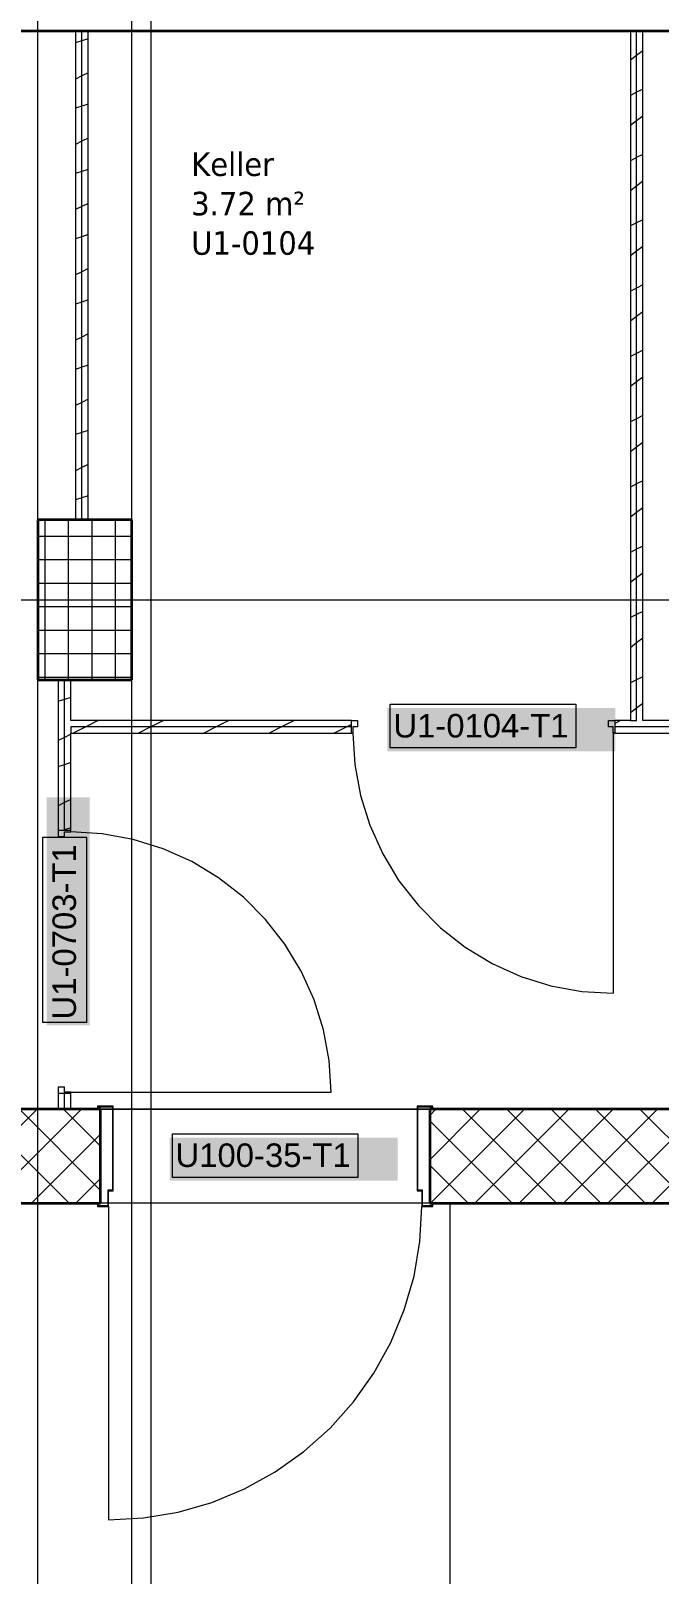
# Model space of a CAD drawing. Extents: x -882 to 613, y -179 to 707.
# Drawn here: x 134.7 to 174.8, y 298 to 396.5 of the extents above; entities that cross this region are included whole.
import ezdxf
from ezdxf.lldxf.tags import DXFTag

# ---------------------------------------------------------------- set-up
doc = ezdxf.new("R2010")
doc.units = 0
doc.layers.get('0').update_dxf_attribs({"lineweight": 13})
for name, color, linetype, lineweight in [('A-AREA-____-IDEN', 7, 'Continuous', 5), ('A-DOOR-____-IDEN', 7, 'Continuous', 5), ('A-DOOR-____-OTLN', 7, 'Continuous', 9), ('A-DOOR-FRAM-MCUT', 7, 'Continuous', 9), ('A-DOOR-OPNG-OTLN', 7, 'Continuous', 9), ('A-FLOR-____-OTLN', 7, 'Continuous', 9), ('A-FLOR-____-OVHD', 7, 'Strichpunkt - Fein', 9), ('A-WALL-____-MCUT', 7, 'Continuous', 35), ('A-WALL-____-PATT', 7, 'Continuous', 35), ('A-WALL-FNSH-MCUT', 7, 'Continuous', 35), ('S-COLS-____-MCUT', 7, 'Continuous', 35), ('S-COLS-____-OTLN', 7, 'Continuous', 9), ('S-GRID-____-OTLN', 7, 'Continuous', 5)]:
    doc.layers.add(name, color=color, linetype=linetype, lineweight=lineweight)
doc.styles.get("Standard").update_dxf_attribs({"font": 'arial.ttf'})
tags = doc.linetypes.add('_Rasterlinie_', pattern=[0.375, 0.2, -0.05, 0.075, -0.05]).pattern_tags.tags
tags[10:11] = [DXFTag(74, 4), DXFTag(75, 0), DXFTag(340, '0'), DXFTag(46, 1.0), DXFTag(50, 0.0), DXFTag(44, 0.0), DXFTag(45, 0.0)]
tags[8:9] = [DXFTag(74, 4), DXFTag(75, 0), DXFTag(340, '0'), DXFTag(46, 1.0), DXFTag(50, 0.0), DXFTag(44, 0.0), DXFTag(45, 0.0)]
tags[6:7] = [DXFTag(74, 4), DXFTag(75, 0), DXFTag(340, '0'), DXFTag(46, 1.0), DXFTag(50, 0.0), DXFTag(44, 0.0), DXFTag(45, 0.0)]
tags[4:5] = [DXFTag(74, 4), DXFTag(75, 0), DXFTag(340, '0'), DXFTag(46, 1.0), DXFTag(50, 0.0), DXFTag(44, 0.0), DXFTag(45, 0.0)]
tags = doc.linetypes.add('Grundrissdarstellung Sturz', pattern=[0.25, 0.15, -0.05, 0, -0.05]).pattern_tags.tags
tags[10:11] = [DXFTag(74, 4), DXFTag(75, 0), DXFTag(340, '0'), DXFTag(46, 1.0), DXFTag(50, 0.0), DXFTag(44, 0.0), DXFTag(45, 0.0)]
tags[8:9] = [DXFTag(74, 4), DXFTag(75, 0), DXFTag(340, '0'), DXFTag(46, 1.0), DXFTag(50, 0.0), DXFTag(44, 0.0), DXFTag(45, 0.0)]
tags[6:7] = [DXFTag(74, 4), DXFTag(75, 0), DXFTag(340, '0'), DXFTag(46, 1.0), DXFTag(50, 0.0), DXFTag(44, 0.0), DXFTag(45, 0.0)]
tags[4:5] = [DXFTag(74, 4), DXFTag(75, 0), DXFTag(340, '0'), DXFTag(46, 1.0), DXFTag(50, 0.0), DXFTag(44, 0.0), DXFTag(45, 0.0)]
tags = doc.linetypes.add('Strichpunkt - Fein', pattern=[0.2, 0.1, -0.05, 0, -0.05]).pattern_tags.tags
tags[10:11] = [DXFTag(74, 4), DXFTag(75, 0), DXFTag(340, '0'), DXFTag(46, 1.0), DXFTag(50, 0.0), DXFTag(44, 0.0), DXFTag(45, 0.0)]
tags[8:9] = [DXFTag(74, 4), DXFTag(75, 0), DXFTag(340, '0'), DXFTag(46, 1.0), DXFTag(50, 0.0), DXFTag(44, 0.0), DXFTag(45, 0.0)]
tags[6:7] = [DXFTag(74, 4), DXFTag(75, 0), DXFTag(340, '0'), DXFTag(46, 1.0), DXFTag(50, 0.0), DXFTag(44, 0.0), DXFTag(45, 0.0)]
tags[4:5] = [DXFTag(74, 4), DXFTag(75, 0), DXFTag(340, '0'), DXFTag(46, 1.0), DXFTag(50, 0.0), DXFTag(44, 0.0), DXFTag(45, 0.0)]

# ---------------------------------------------------------------- blocks, each defined once
blk = doc.blocks.new('Referenz-A0UJ2IESXE', base_point=(-902.382, -164.149))
at = {"layer": 'A-DOOR-____-IDEN', "color": 0, "linetype": 'Continuous', "ltscale": 0.13}
for p, q in [((157.667, 353.528), (169.507, 353.528)), ((157.667, 350.748), (157.667, 353.528)), ((169.507, 353.528), (169.507, 350.748)), ((169.507, 350.748), (157.667, 350.748)), ((135.497, 333.218), (135.497, 345.058)), ((135.497, 345.058), (138.277, 345.058)), ((138.277, 345.058), (138.277, 333.218)), ((138.277, 333.218), (135.497, 333.218)), ((143.767, 326.128), (155.607, 326.128)), ((143.767, 323.348), (143.767, 326.128)), ((155.607, 326.128), (155.607, 323.348)), ((155.607, 323.348), (143.767, 323.348))]:
    blk.add_line(p, q, dxfattribs=at)
at = {"layer": 'A-DOOR-____-IDEN', "color": 7, "linetype": 'Continuous', "ltscale": 0.13, "true_color": 0xffffff}
for points in [[(157.492, 350.526), (172.031, 350.526), (157.492, 353.285)], [(172.031, 350.526), (157.492, 353.285), (172.031, 353.285)], [(135.74, 333.043), (138.499, 333.043), (135.74, 347.582)], [(138.499, 333.043), (135.74, 347.582), (138.499, 347.582)], [(143.592, 323.126), (158.131, 323.126), (143.592, 325.885)], [(158.131, 323.126), (143.592, 325.885), (158.131, 325.885)]]:
    blk.add_solid(points, dxfattribs=at)
at = {"layer": 'A-DOOR-____-OTLN', "color": 0, "linetype": 'Grundrissdarstellung Sturz', "ltscale": 0.13}
for p, q in [((160.188, 327.692), (139.188, 327.692)), ((160.188, 321.692), (139.188, 321.692))]:
    blk.add_line(p, q, dxfattribs=at)
at = {"layer": 'A-DOOR-FRAM-MCUT', "color": 0, "linetype": 'Continuous', "ltscale": 0.13}
for p, q in [((155.188, 352.492), (155.588, 352.492)), ((155.588, 352.492), (155.588, 352.092)), ((171.588, 352.492), (171.988, 352.492)), ((171.588, 352.092), (171.588, 352.492)), ((155.288, 351.692), (155.188, 351.692)), ((155.288, 352.092), (155.288, 351.692)), ((155.588, 352.092), (155.288, 352.092)), ((171.888, 352.092), (171.588, 352.092)), ((171.888, 351.692), (171.888, 352.092)), ((171.988, 351.692), (171.888, 351.692)), ((136.488, 345.492), (136.488, 345.092)), ((136.488, 345.092), (136.888, 345.092)), ((136.888, 345.092), (136.888, 345.392)), ((136.888, 345.392), (137.288, 345.392)), ((137.288, 345.392), (137.288, 345.492)), ((136.888, 329.092), (136.488, 329.092)), ((136.488, 329.092), (136.488, 328.692)), ((136.888, 328.792), (136.888, 329.092)), ((137.288, 328.792), (136.888, 328.792)), ((137.288, 328.692), (137.288, 328.792)), ((139.988, 327.892), (138.988, 327.892)), ((138.988, 327.892), (138.988, 327.692)), ((139.988, 322.492), (139.988, 327.892)), ((160.388, 327.892), (159.388, 327.892)), ((159.388, 327.892), (159.388, 322.492)), ((160.388, 327.692), (160.388, 327.892)), ((139.028, 327.692), (139.028, 327.852)), ((139.028, 327.852), (139.948, 327.852)), ((139.948, 327.852), (139.948, 322.532)), ((159.428, 322.532), (159.428, 327.852)), ((159.428, 327.852), (160.348, 327.852)), ((160.348, 327.852), (160.348, 327.692)), ((139.948, 322.532), (139.648, 322.532)), ((139.648, 322.532), (139.648, 321.532)), ((139.688, 321.492), (139.688, 322.492)), ((139.688, 322.492), (139.988, 322.492)), ((159.388, 322.492), (159.688, 322.492)), ((159.728, 322.532), (159.428, 322.532)), ((159.688, 322.492), (159.688, 321.492)), ((159.728, 321.532), (159.728, 322.532)), ((138.988, 321.692), (138.988, 321.492)), ((138.988, 321.492), (139.688, 321.492)), ((139.028, 321.532), (139.028, 321.692)), ((139.648, 321.532), (139.028, 321.532)), ((159.688, 321.492), (160.388, 321.492)), ((160.348, 321.532), (159.728, 321.532)), ((160.348, 321.692), (160.348, 321.532)), ((160.388, 321.492), (160.388, 321.692))]:
    blk.add_line(p, q, dxfattribs=at)
at = {"layer": 'A-DOOR-OPNG-OTLN', "color": 0, "linetype": 'Continuous', "ltscale": 0.13}
for p, q in [((155.288, 351.692), (155.409, 349.691)), ((171.888, 351.692), (171.888, 335.092)), ((155.409, 349.691), (155.77, 347.719)), ((155.77, 347.719), (156.366, 345.806)), ((156.366, 345.806), (157.189, 343.978)), ((139.289, 345.271), (137.288, 345.392)), ((141.26, 344.91), (139.289, 345.271)), ((143.174, 344.313), (141.26, 344.91)), ((145.002, 343.491), (143.174, 344.313)), ((157.189, 343.978), (158.226, 342.262)), ((146.718, 342.454), (145.002, 343.491)), ((148.296, 341.217), (146.718, 342.454)), ((158.226, 342.262), (159.462, 340.684)), ((149.713, 339.8), (148.296, 341.217)), ((159.462, 340.684), (160.88, 339.267)), ((150.949, 338.222), (149.713, 339.8)), ((160.88, 339.267), (162.458, 338.03)), ((151.986, 336.506), (150.949, 338.222)), ((162.458, 338.03), (164.173, 336.993)), ((164.173, 336.993), (166.001, 336.171)), ((152.809, 334.678), (151.986, 336.506)), ((166.001, 336.171), (167.915, 335.574)), ((167.915, 335.574), (169.887, 335.213)), ((169.887, 335.213), (171.888, 335.092)), ((153.405, 332.765), (152.809, 334.678)), ((153.767, 330.793), (153.405, 332.765)), ((153.888, 328.792), (153.767, 330.793)), ((137.288, 328.792), (153.888, 328.792)), ((139.688, 321.492), (139.688, 301.492)), ((159.562, 319.253), (159.688, 321.492)), ((159.186, 317.042), (159.562, 319.253)), ((158.565, 314.886), (159.186, 317.042)), ((157.707, 312.814), (158.565, 314.886)), ((156.622, 310.851), (157.707, 312.814)), ((155.324, 309.022), (156.622, 310.851)), ((153.83, 307.35), (155.324, 309.022)), ((152.157, 305.855), (153.83, 307.35)), ((150.328, 304.558), (152.157, 305.855)), ((148.365, 303.473), (150.328, 304.558)), ((146.293, 302.614), (148.365, 303.473)), ((144.138, 301.993), (146.293, 302.614)), ((139.688, 301.492), (141.927, 301.618)), ((141.927, 301.618), (144.138, 301.993))]:
    blk.add_line(p, q, dxfattribs=at)
at = {"layer": 'A-FLOR-____-OTLN', "color": 0, "linetype": 'Continuous', "ltscale": 0.13}
for p, q in [((139.188, 327.692), (139.948, 327.692)), ((139.986, 327.692), (159.389, 327.692)), ((159.428, 327.692), (160.188, 327.692)), ((139.648, 321.692), (139.188, 321.692)), ((159.688, 321.692), (139.688, 321.692)), ((160.188, 321.692), (159.728, 321.692)), ((161.488, 293.692), (161.488, 321.692))]:
    blk.add_line(p, q, dxfattribs=at)
at = {"layer": 'A-FLOR-____-OVHD', "color": 0, "linetype": 'Strichpunkt - Fein', "ltscale": 0.13}
for p, q in [((141.188, 85.942), (141.188, 421.392)), ((141.188, 327.692), (141.188, 421.392)), ((142.388, 402.492), (142.388, -77.608)), ((141.188, 293.692), (141.188, 321.692))]:
    blk.add_line(p, q, dxfattribs=at)
at = {"layer": 'A-WALL-____-MCUT', "color": 0, "linetype": 'Continuous', "ltscale": 0.35}
for p, q in [((111.488, 396.492), (243.788, 396.492)), ((139.188, 327.692), (111.488, 327.692)), ((139.188, 321.692), (139.188, 327.692)), ((243.788, 327.692), (160.188, 327.692)), ((160.188, 327.692), (160.188, 321.692)), ((111.488, 321.692), (139.188, 321.692)), ((160.188, 321.692), (391.796, 321.692))]:
    blk.add_line(p, q, dxfattribs=at)
at = {"layer": 'A-WALL-____-MCUT', "color": 0, "linetype": 'Continuous', "lineweight": 9, "ltscale": 0.13}
for p, q in [((137.988, 365.292), (137.988, 396.492)), ((173.388, 352.492), (173.388, 396.492)), ((136.888, 345.492), (136.888, 355.092)), ((172.988, 352.492), (173.388, 352.492)), ((155.188, 352.092), (137.288, 352.092)), ((137.288, 352.092), (137.288, 351.692)), ((190.588, 352.092), (171.988, 352.092)), ((136.888, 327.692), (136.888, 328.692))]:
    blk.add_line(p, q, dxfattribs=at)
at = {"layer": 'A-WALL-____-PATT', "color": 0, "linetype": 'Continuous', "lineweight": 9, "ltscale": 0.13}
for p, q in [((137.988, 395.852), (137.588, 395.718)), ((138.388, 395.985), (137.988, 395.852)), ((173.388, 394.924), (172.988, 394.624)), ((173.788, 395.224), (173.388, 394.924)), ((137.988, 393.616), (137.588, 393.416)), ((138.388, 393.816), (137.988, 393.616)), ((173.388, 392.574), (172.988, 392.374)), ((173.788, 392.774), (173.388, 392.574)), ((137.988, 391.687), (137.588, 391.554)), ((138.388, 391.82), (137.988, 391.687)), ((173.788, 391.059), (173.388, 390.759)), ((173.388, 390.759), (172.988, 390.459)), ((137.988, 389.452), (137.588, 389.252)), ((138.388, 389.652), (137.988, 389.452)), ((173.388, 388.409), (172.988, 388.209)), ((173.788, 388.609), (173.388, 388.409)), ((137.988, 387.522), (137.588, 387.389)), ((138.388, 387.656), (137.988, 387.522)), ((173.388, 386.594), (172.988, 386.294)), ((173.788, 386.894), (173.388, 386.594)), ((137.988, 385.287), (137.588, 385.087)), ((138.388, 385.487), (137.988, 385.287)), ((173.388, 384.245), (172.988, 384.045)), ((173.788, 384.445), (173.388, 384.245)), ((137.988, 383.358), (137.588, 383.224)), ((138.388, 383.491), (137.988, 383.358)), ((173.388, 382.429), (172.988, 382.129)), ((173.788, 382.729), (173.388, 382.429)), ((137.988, 381.122), (137.588, 380.922)), ((138.388, 381.322), (137.988, 381.122)), ((173.388, 380.08), (172.988, 379.88)), ((173.788, 380.28), (173.388, 380.08)), ((137.988, 379.193), (137.588, 379.06)), ((138.388, 379.326), (137.988, 379.193)), ((173.388, 378.264), (172.988, 377.964)), ((173.788, 378.564), (173.388, 378.264)), ((138.388, 377.157), (137.988, 376.957)), ((137.988, 376.957), (137.588, 376.757)), ((173.788, 376.115), (173.388, 375.915)), ((138.388, 375.162), (137.988, 375.028)), ((173.388, 375.915), (172.988, 375.715)), ((137.988, 375.028), (137.588, 374.895)), ((173.788, 374.399), (173.388, 374.099)), ((173.388, 374.099), (172.988, 373.799)), ((137.988, 372.792), (137.588, 372.592)), ((138.388, 372.992), (137.988, 372.792)), ((173.388, 371.75), (172.988, 371.55)), ((173.788, 371.95), (173.388, 371.75)), ((137.988, 370.863), (137.588, 370.73)), ((138.388, 370.997), (137.988, 370.863)), ((173.788, 370.234), (173.388, 369.934)), ((173.388, 369.934), (172.988, 369.634)), ((137.988, 368.627), (137.588, 368.427)), ((138.388, 368.827), (137.988, 368.627)), ((173.388, 367.585), (172.988, 367.385)), ((173.788, 367.785), (173.388, 367.585)), ((137.988, 366.699), (137.588, 366.565)), ((138.388, 366.832), (137.988, 366.699)), ((173.388, 365.769), (172.988, 365.469)), ((173.788, 366.069), (173.388, 365.769)), ((173.388, 363.42), (172.988, 363.22)), ((173.788, 363.62), (173.388, 363.42)), ((173.388, 361.604), (172.988, 361.304)), ((173.788, 361.904), (173.388, 361.604)), ((173.788, 359.455), (173.388, 359.255)), ((173.388, 359.255), (172.988, 359.055)), ((173.388, 357.439), (172.988, 357.139)), ((173.788, 357.739), (173.388, 357.439)), ((173.388, 355.09), (172.988, 354.89)), ((173.788, 355.29), (173.388, 355.09)), ((136.888, 353.838), (136.531, 353.719)), ((137.288, 353.971), (136.888, 353.838)), ((173.788, 353.574), (173.388, 353.274)), ((139.037, 352.492), (138.237, 352.092)), ((139.025, 352.492), (138.97, 352.451)), ((143.202, 352.492), (142.402, 352.092)), ((143.19, 352.492), (143.135, 352.451)), ((147.367, 352.492), (146.567, 352.092)), ((147.355, 352.492), (147.301, 352.452)), ((151.532, 352.492), (150.732, 352.092)), ((151.52, 352.492), (151.466, 352.452)), ((172.356, 352.492), (171.988, 352.308)), ((172.345, 352.492), (172.293, 352.453)), ((173.388, 353.274), (172.988, 352.974)), ((137.288, 351.617), (136.888, 351.417)), ((138.237, 352.092), (137.437, 351.692)), ((142.402, 352.092), (141.602, 351.692)), ((146.567, 352.092), (145.767, 351.692)), ((150.732, 352.092), (149.932, 351.692)), ((154.896, 352.092), (154.096, 351.692)), ((155.188, 352.238), (154.896, 352.092)), ((136.888, 351.417), (136.488, 351.217)), ((136.888, 349.673), (136.531, 349.554)), ((137.288, 349.807), (136.888, 349.673)), ((136.888, 347.253), (136.488, 347.053)), ((137.288, 347.453), (136.888, 347.253)), ((137.288, 345.642), (136.888, 345.509)), ((136.888, 345.509), (136.838, 345.492)), ((129.13, 321.692), (135.13, 327.692)), ((137.173, 321.692), (131.173, 327.692)), ((131.958, 321.692), (137.958, 327.692)), ((139.188, 322.506), (134.002, 327.692)), ((139.188, 325.334), (136.83, 327.692)), ((160.188, 327.294), (160.585, 327.692)), ((160.188, 324.466), (163.414, 327.692)), ((165.457, 321.692), (160.188, 326.962)), ((160.242, 321.692), (166.242, 327.692)), ((168.286, 321.692), (162.286, 327.692)), ((163.071, 321.692), (169.071, 327.692)), ((171.114, 321.692), (165.114, 327.692)), ((165.899, 321.692), (171.899, 327.692)), ((173.943, 321.692), (167.943, 327.692)), ((168.728, 321.692), (174.728, 327.692)), ((176.771, 321.692), (170.771, 327.692)), ((171.556, 321.692), (177.556, 327.692)), ((179.6, 321.692), (173.6, 327.692)), ((174.384, 321.692), (180.384, 327.692)), ((134.786, 321.692), (139.188, 326.093)), ((162.629, 321.692), (160.188, 324.133)), ((137.615, 321.692), (139.188, 323.265))]:
    blk.add_line(p, q, dxfattribs=at)
at = {"layer": 'A-WALL-FNSH-MCUT', "color": 0, "linetype": 'Continuous', "lineweight": 9, "ltscale": 0.13}
for p, q in [((137.588, 396.492), (137.588, 365.292)), ((138.388, 365.292), (138.388, 396.492)), ((172.988, 396.492), (172.988, 352.492)), ((173.788, 352.492), (173.788, 396.492)), ((137.588, 365.292), (138.388, 365.292)), ((136.488, 355.092), (136.488, 345.492)), ((137.288, 355.092), (136.488, 355.092)), ((137.288, 352.492), (137.288, 355.092)), ((155.188, 352.492), (137.288, 352.492)), ((155.188, 351.692), (155.188, 352.492)), ((172.988, 352.492), (171.988, 352.492)), ((171.988, 352.492), (171.988, 351.692)), ((190.588, 352.492), (173.788, 352.492)), ((137.288, 351.692), (155.188, 351.692)), ((137.288, 345.492), (137.288, 351.692)), ((171.988, 351.692), (190.588, 351.692)), ((136.488, 345.492), (137.288, 345.492)), ((136.488, 328.692), (136.488, 327.692)), ((137.288, 328.692), (136.488, 328.692)), ((137.288, 327.692), (137.288, 328.692))]:
    blk.add_line(p, q, dxfattribs=at)
at = {"layer": 'S-COLS-____-MCUT', "color": 0, "linetype": 'Continuous', "ltscale": 0.35}
for p, q in [((141.188, 365.292), (135.188, 365.292)), ((135.188, 365.292), (135.188, 355.092)), ((141.188, 355.092), (141.188, 365.292)), ((135.188, 355.092), (141.188, 355.092))]:
    blk.add_line(p, q, dxfattribs=at)
at = {"layer": 'S-COLS-____-OTLN', "color": 0, "linetype": 'Continuous', "ltscale": 0.13}
for p, q in [((135.648, 355.092), (135.648, 365.292)), ((137.148, 355.092), (137.148, 365.292)), ((138.648, 355.092), (138.648, 365.292)), ((140.148, 355.092), (140.148, 365.292)), ((135.188, 364.261), (141.188, 364.261)), ((135.188, 362.761), (141.188, 362.761)), ((135.188, 361.261), (141.188, 361.261)), ((135.188, 359.761), (141.188, 359.761)), ((135.188, 358.261), (141.188, 358.261)), ((135.188, 356.761), (141.188, 356.761)), ((135.188, 355.261), (141.188, 355.261))]:
    blk.add_line(p, q, dxfattribs=at)
at = {"layer": 'S-GRID-____-OTLN', "color": 0, "linetype": '_Rasterlinie_', "ltscale": 0.13}
for p, q in [((135.188, -116.808), (135.188, 660.292)), ((89.488, 360.192), (391.796, 360.192))]:
    blk.add_line(p, q, dxfattribs=at)
at = {"layer": 'A-AREA-____-IDEN', "color": 0, "linetype": 'Continuous', "ltscale": 0.13, "char_height": 1.5, "attachment_point": 1}
for s, insert in [('{\\W0.9;\\fVerdana;Keller}', (144.969, 388.736)), ('{\\W0.9;\\fVerdana;3.72 m²}', (144.969, 386.222)), ('{\\W0.9;\\fVerdana;U1-0104}', (144.969, 383.709))]:
    blk.add_mtext(s, dxfattribs=dict(at, insert=insert))
at = {"layer": 'A-DOOR-____-IDEN', "color": 0, "linetype": 'Continuous', "ltscale": 0.13, "char_height": 1.5, "attachment_point": 1}
for s, insert in [('{\\fArial;U1-0104-T1}', (157.867, 352.91)), ('{\\fArial;U100-35-T1}', (143.967, 325.51))]:
    blk.add_mtext(s, dxfattribs=dict(at, insert=insert))
at = {"layer": 'A-DOOR-____-IDEN', "color": 0, "linetype": 'Continuous', "ltscale": 0.13, "insert": (136.115, 333.418), "char_height": 1.5, "attachment_point": 1, "rotation": 90}
blk.add_mtext('{\\fArial;U1-0703-T1}', dxfattribs=at)

msp = doc.modelspace()

# ---------------------------------------------------------------- block references
at = {"color": 9, "lineweight": 25, "ltscale": 0.25, "true_color": 0xc0c0c0}
msp.add_blockref('Referenz-A0UJ2IESXE', (-902.382, -164.149), dxfattribs=at)

doc.saveas('drawing.dxf')
